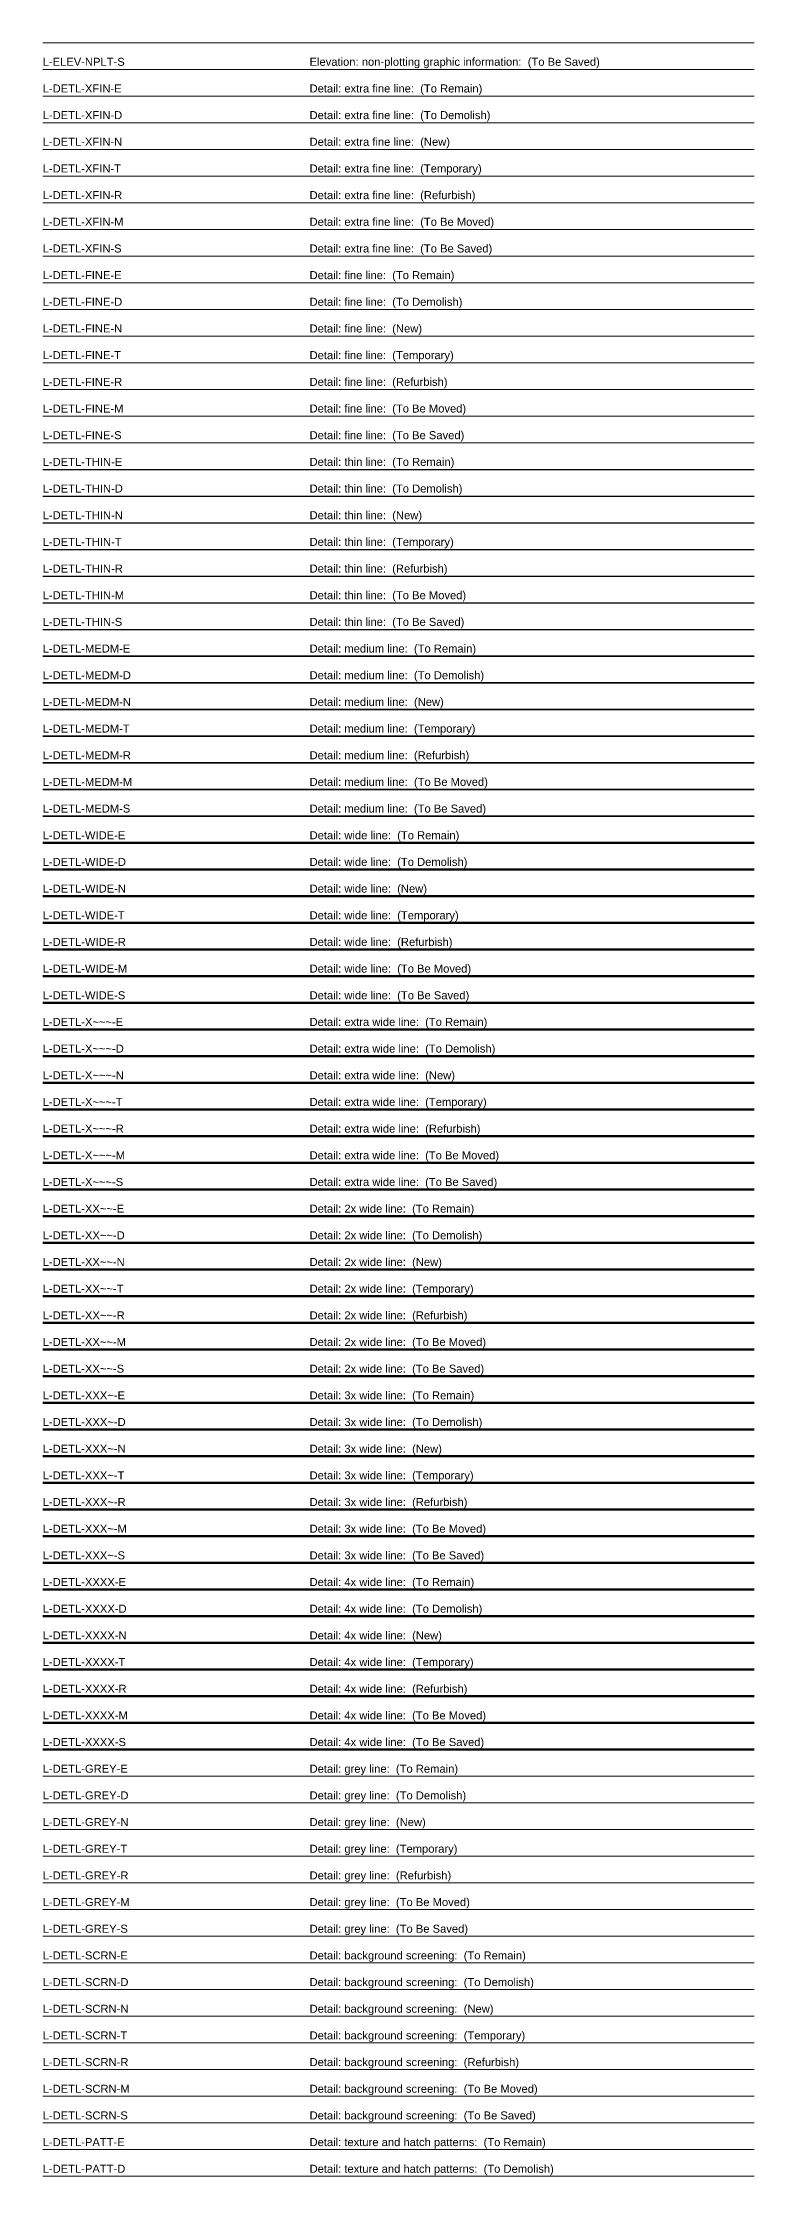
# Model space of a CAD drawing. Header units: millimetres. Extents: x 0 to 200, y -4838 to 3.
# Drawn here: x 0 to 200, y -1808 to -1208 of the extents above; entities that cross this region are included whole.
import ezdxf

# ---------------------------------------------------------------- set-up
doc = ezdxf.new("R2010")
doc.units = ezdxf.units.MM
for name, color, linetype, lineweight in [('L-DETL-FINE-D', 11, 'Continuous', 18), ('L-DETL-FINE-E', 201, 'Continuous', 18), ('L-DETL-FINE-M', 51, 'Continuous', 18), ('L-DETL-FINE-N', 171, 'Continuous', 18), ('L-DETL-FINE-R', 131, 'Continuous', 18), ('L-DETL-FINE-S', 101, 'Continuous', 18), ('L-DETL-FINE-T', 31, 'Continuous', 18), ('L-DETL-GREY-D', 8, 'Continuous', 13), ('L-DETL-GREY-E', 8, 'Continuous', 13), ('L-DETL-GREY-M', 8, 'Continuous', 13), ('L-DETL-GREY-N', 8, 'Continuous', 13), ('L-DETL-GREY-R', 8, 'Continuous', 13), ('L-DETL-GREY-S', 8, 'Continuous', 13), ('L-DETL-GREY-T', 8, 'Continuous', 13), ('L-DETL-MEDM-D', 13, 'Continuous', 35), ('L-DETL-MEDM-E', 203, 'Continuous', 35), ('L-DETL-MEDM-M', 53, 'Continuous', 35), ('L-DETL-MEDM-N', 173, 'Continuous', 35), ('L-DETL-MEDM-R', 133, 'Continuous', 35), ('L-DETL-MEDM-S', 103, 'Continuous', 35), ('L-DETL-MEDM-T', 33, 'Continuous', 35), ('L-DETL-PATT-D', 19, 'Continuous', 13), ('L-DETL-PATT-E', 209, 'Continuous', 13), ('L-DETL-SCRN-D', 9, 'Continuous', 13), ('L-DETL-SCRN-E', 9, 'Continuous', 13), ('L-DETL-SCRN-M', 9, 'Continuous', 13), ('L-DETL-SCRN-N', 9, 'Continuous', 13), ('L-DETL-SCRN-R', 9, 'Continuous', 13), ('L-DETL-SCRN-S', 9, 'Continuous', 13), ('L-DETL-SCRN-T', 9, 'Continuous', 13), ('L-DETL-THIN-D', 12, 'Continuous', 25), ('L-DETL-THIN-E', 202, 'Continuous', 25), ('L-DETL-THIN-M', 52, 'Continuous', 25), ('L-DETL-THIN-N', 172, 'Continuous', 25), ('L-DETL-THIN-R', 132, 'Continuous', 25), ('L-DETL-THIN-S', 102, 'Continuous', 25), ('L-DETL-THIN-T', 32, 'Continuous', 25), ('L-DETL-WIDE-D', 14, 'Continuous', 50), ('L-DETL-WIDE-E', 204, 'Continuous', 50), ('L-DETL-WIDE-M', 54, 'Continuous', 50), ('L-DETL-WIDE-N', 174, 'Continuous', 50), ('L-DETL-WIDE-R', 134, 'Continuous', 50), ('L-DETL-WIDE-S', 104, 'Continuous', 50), ('L-DETL-WIDE-T', 34, 'Continuous', 50), ('L-DETL-XFIN-D', 10, 'Continuous', 13), ('L-DETL-XFIN-E', 200, 'Continuous', 13), ('L-DETL-XFIN-M', 50, 'Continuous', 13), ('L-DETL-XFIN-N', 170, 'Continuous', 13), ('L-DETL-XFIN-R', 130, 'Continuous', 13), ('L-DETL-XFIN-S', 100, 'Continuous', 13), ('L-DETL-XFIN-T', 30, 'Continuous', 13), ('L-DETL-XXXX-D', 18, 'Continuous', 200), ('L-DETL-XXXX-E', 208, 'Continuous', 200), ('L-DETL-XXXX-M', 58, 'Continuous', 200), ('L-DETL-XXXX-N', 178, 'Continuous', 200), ('L-DETL-XXXX-R', 138, 'Continuous', 200), ('L-DETL-XXXX-S', 108, 'Continuous', 200), ('L-DETL-XXXX-T', 38, 'Continuous', 200), ('L-DETL-XXX~-D', 17, 'Continuous', 140), ('L-DETL-XXX~-E', 207, 'Continuous', 140), ('L-DETL-XXX~-M', 57, 'Continuous', 140), ('L-DETL-XXX~-N', 177, 'Continuous', 140), ('L-DETL-XXX~-R', 137, 'Continuous', 140), ('L-DETL-XXX~-S', 107, 'Continuous', 140), ('L-DETL-XXX~-T', 37, 'Continuous', 140), ('L-DETL-XX~~-D', 16, 'Continuous', 100), ('L-DETL-XX~~-E', 206, 'Continuous', 100), ('L-DETL-XX~~-M', 56, 'Continuous', 100), ('L-DETL-XX~~-N', 176, 'Continuous', 100), ('L-DETL-XX~~-R', 136, 'Continuous', 100), ('L-DETL-XX~~-S', 106, 'Continuous', 100), ('L-DETL-XX~~-T', 36, 'Continuous', 100), ('L-DETL-X~~~-D', 15, 'Continuous', 70), ('L-DETL-X~~~-E', 205, 'Continuous', 70), ('L-DETL-X~~~-M', 55, 'Continuous', 70), ('L-DETL-X~~~-N', 175, 'Continuous', 70), ('L-DETL-X~~~-R', 135, 'Continuous', 70), ('L-DETL-X~~~-S', 105, 'Continuous', 70), ('L-DETL-X~~~-T', 35, 'Continuous', 70)]:
    doc.layers.add(name, color=color, linetype=linetype, lineweight=lineweight)
for name, color, linetype, lineweight, plot in [('L-ELEV-NPLT-M', 140, 'Continuous', 18, False), ('L-ELEV-NPLT-S', 140, 'Continuous', 18, False), ('L-PLAN-NPLT-S', 140, 'Continuous', 18, False)]:
    doc.layers.add(name, color=color, linetype=linetype, lineweight=lineweight, plot=plot)
doc.styles.get("Standard").update_dxf_attribs({"font": 'arial.ttf'})

# ---------------------------------------------------------------- blocks, each defined once
blk = doc.blocks.new('AecLayers_SingleLetter_Augmented_UpperPhasing_L_2D')
at = {"layer": 'L-DETL-FINE-D'}
blk.add_line((0, -1282.5), (200, -1282.5), dxfattribs=at)
at = {"layer": 'L-DETL-FINE-E'}
blk.add_line((0, -1275), (200, -1275), dxfattribs=at)
at = {"layer": 'L-DETL-FINE-M'}
blk.add_line((0, -1312.5), (200, -1312.5), dxfattribs=at)
at = {"layer": 'L-DETL-FINE-N'}
blk.add_line((0, -1290), (200, -1290), dxfattribs=at)
at = {"layer": 'L-DETL-FINE-R'}
blk.add_line((0, -1305), (200, -1305), dxfattribs=at)
at = {"layer": 'L-DETL-FINE-S'}
blk.add_line((0, -1320), (200, -1320), dxfattribs=at)
at = {"layer": 'L-DETL-FINE-T'}
blk.add_line((0, -1297.5), (200, -1297.5), dxfattribs=at)
at = {"layer": 'L-DETL-GREY-D'}
blk.add_line((0, -1702.5), (200, -1702.5), dxfattribs=at)
at = {"layer": 'L-DETL-GREY-E'}
blk.add_line((0, -1695), (200, -1695), dxfattribs=at)
at = {"layer": 'L-DETL-GREY-M'}
blk.add_line((0, -1732.5), (200, -1732.5), dxfattribs=at)
at = {"layer": 'L-DETL-GREY-N'}
blk.add_line((0, -1710), (200, -1710), dxfattribs=at)
at = {"layer": 'L-DETL-GREY-R'}
blk.add_line((0, -1725), (200, -1725), dxfattribs=at)
at = {"layer": 'L-DETL-GREY-S'}
blk.add_line((0, -1740), (200, -1740), dxfattribs=at)
at = {"layer": 'L-DETL-GREY-T'}
blk.add_line((0, -1717.5), (200, -1717.5), dxfattribs=at)
at = {"layer": 'L-DETL-MEDM-D'}
blk.add_line((0, -1387.5), (200, -1387.5), dxfattribs=at)
at = {"layer": 'L-DETL-MEDM-E'}
blk.add_line((0, -1380), (200, -1380), dxfattribs=at)
at = {"layer": 'L-DETL-MEDM-M'}
blk.add_line((0, -1417.5), (200, -1417.5), dxfattribs=at)
at = {"layer": 'L-DETL-MEDM-N'}
blk.add_line((0, -1395), (200, -1395), dxfattribs=at)
at = {"layer": 'L-DETL-MEDM-R'}
blk.add_line((0, -1410), (200, -1410), dxfattribs=at)
at = {"layer": 'L-DETL-MEDM-S'}
blk.add_line((0, -1425), (200, -1425), dxfattribs=at)
at = {"layer": 'L-DETL-MEDM-T'}
blk.add_line((0, -1402.5), (200, -1402.5), dxfattribs=at)
at = {"layer": 'L-DETL-PATT-D'}
blk.add_line((0, -1807.5), (200, -1807.5), dxfattribs=at)
at = {"layer": 'L-DETL-PATT-E'}
blk.add_line((0, -1800), (200, -1800), dxfattribs=at)
at = {"layer": 'L-DETL-SCRN-D'}
blk.add_line((0, -1755), (200, -1755), dxfattribs=at)
at = {"layer": 'L-DETL-SCRN-E'}
blk.add_line((0, -1747.5), (200, -1747.5), dxfattribs=at)
at = {"layer": 'L-DETL-SCRN-M'}
blk.add_line((0, -1785), (200, -1785), dxfattribs=at)
at = {"layer": 'L-DETL-SCRN-N'}
blk.add_line((0, -1762.5), (200, -1762.5), dxfattribs=at)
at = {"layer": 'L-DETL-SCRN-R'}
blk.add_line((0, -1777.5), (200, -1777.5), dxfattribs=at)
at = {"layer": 'L-DETL-SCRN-S'}
blk.add_line((0, -1792.5), (200, -1792.5), dxfattribs=at)
at = {"layer": 'L-DETL-SCRN-T'}
blk.add_line((0, -1770), (200, -1770), dxfattribs=at)
at = {"layer": 'L-DETL-THIN-D'}
blk.add_line((0, -1335), (200, -1335), dxfattribs=at)
at = {"layer": 'L-DETL-THIN-E'}
blk.add_line((0, -1327.5), (200, -1327.5), dxfattribs=at)
at = {"layer": 'L-DETL-THIN-M'}
blk.add_line((0, -1365), (200, -1365), dxfattribs=at)
at = {"layer": 'L-DETL-THIN-N'}
blk.add_line((0, -1342.5), (200, -1342.5), dxfattribs=at)
at = {"layer": 'L-DETL-THIN-R'}
blk.add_line((0, -1357.5), (200, -1357.5), dxfattribs=at)
at = {"layer": 'L-DETL-THIN-S'}
blk.add_line((0, -1372.5), (200, -1372.5), dxfattribs=at)
at = {"layer": 'L-DETL-THIN-T'}
blk.add_line((0, -1350), (200, -1350), dxfattribs=at)
at = {"layer": 'L-DETL-WIDE-D'}
blk.add_line((0, -1440), (200, -1440), dxfattribs=at)
at = {"layer": 'L-DETL-WIDE-E'}
blk.add_line((0, -1432.5), (200, -1432.5), dxfattribs=at)
at = {"layer": 'L-DETL-WIDE-M'}
blk.add_line((0, -1470), (200, -1470), dxfattribs=at)
at = {"layer": 'L-DETL-WIDE-N'}
blk.add_line((0, -1447.5), (200, -1447.5), dxfattribs=at)
at = {"layer": 'L-DETL-WIDE-R'}
blk.add_line((0, -1462.5), (200, -1462.5), dxfattribs=at)
at = {"layer": 'L-DETL-WIDE-S'}
blk.add_line((0, -1477.5), (200, -1477.5), dxfattribs=at)
at = {"layer": 'L-DETL-WIDE-T'}
blk.add_line((0, -1455), (200, -1455), dxfattribs=at)
at = {"layer": 'L-DETL-XFIN-D'}
blk.add_line((0, -1230), (200, -1230), dxfattribs=at)
at = {"layer": 'L-DETL-XFIN-E'}
blk.add_line((0, -1222.5), (200, -1222.5), dxfattribs=at)
at = {"layer": 'L-DETL-XFIN-M'}
blk.add_line((0, -1260), (200, -1260), dxfattribs=at)
at = {"layer": 'L-DETL-XFIN-N'}
blk.add_line((0, -1237.5), (200, -1237.5), dxfattribs=at)
at = {"layer": 'L-DETL-XFIN-R'}
blk.add_line((0, -1252.5), (200, -1252.5), dxfattribs=at)
at = {"layer": 'L-DETL-XFIN-S'}
blk.add_line((0, -1267.5), (200, -1267.5), dxfattribs=at)
at = {"layer": 'L-DETL-XFIN-T'}
blk.add_line((0, -1245), (200, -1245), dxfattribs=at)
at = {"layer": 'L-DETL-XXXX-D'}
blk.add_line((0, -1650), (200, -1650), dxfattribs=at)
at = {"layer": 'L-DETL-XXXX-E'}
blk.add_line((0, -1642.5), (200, -1642.5), dxfattribs=at)
at = {"layer": 'L-DETL-XXXX-M'}
blk.add_line((0, -1680), (200, -1680), dxfattribs=at)
at = {"layer": 'L-DETL-XXXX-N'}
blk.add_line((0, -1657.5), (200, -1657.5), dxfattribs=at)
at = {"layer": 'L-DETL-XXXX-R'}
blk.add_line((0, -1672.5), (200, -1672.5), dxfattribs=at)
at = {"layer": 'L-DETL-XXXX-S'}
blk.add_line((0, -1687.5), (200, -1687.5), dxfattribs=at)
at = {"layer": 'L-DETL-XXXX-T'}
blk.add_line((0, -1665), (200, -1665), dxfattribs=at)
at = {"layer": 'L-DETL-XXX~-D'}
blk.add_line((0, -1597.5), (200, -1597.5), dxfattribs=at)
at = {"layer": 'L-DETL-XXX~-E'}
blk.add_line((0, -1590), (200, -1590), dxfattribs=at)
at = {"layer": 'L-DETL-XXX~-M'}
blk.add_line((0, -1627.5), (200, -1627.5), dxfattribs=at)
at = {"layer": 'L-DETL-XXX~-N'}
blk.add_line((0, -1605), (200, -1605), dxfattribs=at)
at = {"layer": 'L-DETL-XXX~-R'}
blk.add_line((0, -1620), (200, -1620), dxfattribs=at)
at = {"layer": 'L-DETL-XXX~-S'}
blk.add_line((0, -1635), (200, -1635), dxfattribs=at)
at = {"layer": 'L-DETL-XXX~-T'}
blk.add_line((0, -1612.5), (200, -1612.5), dxfattribs=at)
at = {"layer": 'L-DETL-XX~~-D'}
blk.add_line((0, -1545), (200, -1545), dxfattribs=at)
at = {"layer": 'L-DETL-XX~~-E'}
blk.add_line((0, -1537.5), (200, -1537.5), dxfattribs=at)
at = {"layer": 'L-DETL-XX~~-M'}
blk.add_line((0, -1575), (200, -1575), dxfattribs=at)
at = {"layer": 'L-DETL-XX~~-N'}
blk.add_line((0, -1552.5), (200, -1552.5), dxfattribs=at)
at = {"layer": 'L-DETL-XX~~-R'}
blk.add_line((0, -1567.5), (200, -1567.5), dxfattribs=at)
at = {"layer": 'L-DETL-XX~~-S'}
blk.add_line((0, -1582.5), (200, -1582.5), dxfattribs=at)
at = {"layer": 'L-DETL-XX~~-T'}
blk.add_line((0, -1560), (200, -1560), dxfattribs=at)
at = {"layer": 'L-DETL-X~~~-D'}
blk.add_line((0, -1492.5), (200, -1492.5), dxfattribs=at)
at = {"layer": 'L-DETL-X~~~-E'}
blk.add_line((0, -1485), (200, -1485), dxfattribs=at)
at = {"layer": 'L-DETL-X~~~-M'}
blk.add_line((0, -1522.5), (200, -1522.5), dxfattribs=at)
at = {"layer": 'L-DETL-X~~~-N'}
blk.add_line((0, -1500), (200, -1500), dxfattribs=at)
at = {"layer": 'L-DETL-X~~~-R'}
blk.add_line((0, -1515), (200, -1515), dxfattribs=at)
at = {"layer": 'L-DETL-X~~~-S'}
blk.add_line((0, -1530), (200, -1530), dxfattribs=at)
at = {"layer": 'L-DETL-X~~~-T'}
blk.add_line((0, -1507.5), (200, -1507.5), dxfattribs=at)
at = {"layer": 'L-ELEV-NPLT-M'}
blk.add_line((0, -1207.5), (200, -1207.5), dxfattribs=at)
at = {"layer": 'L-ELEV-NPLT-S'}
blk.add_line((0, -1215), (200, -1215), dxfattribs=at)
at = {"layer": 'L-DETL-FINE-D'}
for s, p in [('L-DETL-FINE-D', (0, -1281.5)), ('Detail: fine line:  (To Demolish)', (75, -1281.5))]:
    blk.add_text(s, height=2.25, dxfattribs=at).set_placement(p)
at = {"layer": 'L-DETL-FINE-E'}
for s, p in [('L-DETL-FINE-E', (0, -1274)), ('Detail: fine line:  (To Remain)', (75, -1274))]:
    blk.add_text(s, height=2.25, dxfattribs=at).set_placement(p)
at = {"layer": 'L-DETL-FINE-M'}
for s, p in [('L-DETL-FINE-M', (0, -1311.5)), ('Detail: fine line:  (To Be Moved)', (75, -1311.5))]:
    blk.add_text(s, height=2.25, dxfattribs=at).set_placement(p)
at = {"layer": 'L-DETL-FINE-N'}
for s, p in [('L-DETL-FINE-N', (0, -1289)), ('Detail: fine line:  (New)', (75, -1289))]:
    blk.add_text(s, height=2.25, dxfattribs=at).set_placement(p)
at = {"layer": 'L-DETL-FINE-R'}
for s, p in [('L-DETL-FINE-R', (0, -1304)), ('Detail: fine line:  (Refurbish)', (75, -1304))]:
    blk.add_text(s, height=2.25, dxfattribs=at).set_placement(p)
at = {"layer": 'L-DETL-FINE-S'}
for s, p in [('L-DETL-FINE-S', (0, -1319)), ('Detail: fine line:  (To Be Saved)', (75, -1319))]:
    blk.add_text(s, height=2.25, dxfattribs=at).set_placement(p)
at = {"layer": 'L-DETL-FINE-T'}
for s, p in [('L-DETL-FINE-T', (0, -1296.5)), ('Detail: fine line:  (Temporary)', (75, -1296.5))]:
    blk.add_text(s, height=2.25, dxfattribs=at).set_placement(p)
at = {"layer": 'L-DETL-GREY-D'}
for s, p in [('L-DETL-GREY-D', (0, -1701.5)), ('Detail: grey line:  (To Demolish)', (75, -1701.5))]:
    blk.add_text(s, height=2.25, dxfattribs=at).set_placement(p)
at = {"layer": 'L-DETL-GREY-E'}
for s, p in [('L-DETL-GREY-E', (0, -1694)), ('Detail: grey line:  (To Remain)', (75, -1694))]:
    blk.add_text(s, height=2.25, dxfattribs=at).set_placement(p)
at = {"layer": 'L-DETL-GREY-M'}
for s, p in [('L-DETL-GREY-M', (0, -1731.5)), ('Detail: grey line:  (To Be Moved)', (75, -1731.5))]:
    blk.add_text(s, height=2.25, dxfattribs=at).set_placement(p)
at = {"layer": 'L-DETL-GREY-N'}
for s, p in [('L-DETL-GREY-N', (0, -1709)), ('Detail: grey line:  (New)', (75, -1709))]:
    blk.add_text(s, height=2.25, dxfattribs=at).set_placement(p)
at = {"layer": 'L-DETL-GREY-R'}
for s, p in [('L-DETL-GREY-R', (0, -1724)), ('Detail: grey line:  (Refurbish)', (75, -1724))]:
    blk.add_text(s, height=2.25, dxfattribs=at).set_placement(p)
at = {"layer": 'L-DETL-GREY-S'}
for s, p in [('L-DETL-GREY-S', (0, -1739)), ('Detail: grey line:  (To Be Saved)', (75, -1739))]:
    blk.add_text(s, height=2.25, dxfattribs=at).set_placement(p)
at = {"layer": 'L-DETL-GREY-T'}
for s, p in [('L-DETL-GREY-T', (0, -1716.5)), ('Detail: grey line:  (Temporary)', (75, -1716.5))]:
    blk.add_text(s, height=2.25, dxfattribs=at).set_placement(p)
at = {"layer": 'L-DETL-MEDM-D'}
for s, p in [('L-DETL-MEDM-D', (0, -1386.5)), ('Detail: medium line:  (To Demolish)', (75, -1386.5))]:
    blk.add_text(s, height=2.25, dxfattribs=at).set_placement(p)
at = {"layer": 'L-DETL-MEDM-E'}
for s, p in [('L-DETL-MEDM-E', (0, -1379)), ('Detail: medium line:  (To Remain)', (75, -1379))]:
    blk.add_text(s, height=2.25, dxfattribs=at).set_placement(p)
at = {"layer": 'L-DETL-MEDM-M'}
for s, p in [('L-DETL-MEDM-M', (0, -1416.5)), ('Detail: medium line:  (To Be Moved)', (75, -1416.5))]:
    blk.add_text(s, height=2.25, dxfattribs=at).set_placement(p)
at = {"layer": 'L-DETL-MEDM-N'}
for s, p in [('L-DETL-MEDM-N', (0, -1394)), ('Detail: medium line:  (New)', (75, -1394))]:
    blk.add_text(s, height=2.25, dxfattribs=at).set_placement(p)
at = {"layer": 'L-DETL-MEDM-R'}
for s, p in [('L-DETL-MEDM-R', (0, -1409)), ('Detail: medium line:  (Refurbish)', (75, -1409))]:
    blk.add_text(s, height=2.25, dxfattribs=at).set_placement(p)
at = {"layer": 'L-DETL-MEDM-S'}
for s, p in [('L-DETL-MEDM-S', (0, -1424)), ('Detail: medium line:  (To Be Saved)', (75, -1424))]:
    blk.add_text(s, height=2.25, dxfattribs=at).set_placement(p)
at = {"layer": 'L-DETL-MEDM-T'}
for s, p in [('L-DETL-MEDM-T', (0, -1401.5)), ('Detail: medium line:  (Temporary)', (75, -1401.5))]:
    blk.add_text(s, height=2.25, dxfattribs=at).set_placement(p)
at = {"layer": 'L-DETL-PATT-D'}
for s, p in [('L-DETL-PATT-D', (0, -1806.5)), ('Detail: texture and hatch patterns:  (To Demolish)', (75, -1806.5))]:
    blk.add_text(s, height=2.25, dxfattribs=at).set_placement(p)
at = {"layer": 'L-DETL-PATT-E'}
for s, p in [('L-DETL-PATT-E', (0, -1799)), ('Detail: texture and hatch patterns:  (To Remain)', (75, -1799))]:
    blk.add_text(s, height=2.25, dxfattribs=at).set_placement(p)
at = {"layer": 'L-DETL-SCRN-D'}
for s, p in [('L-DETL-SCRN-D', (0, -1754)), ('Detail: background screening:  (To Demolish)', (75, -1754))]:
    blk.add_text(s, height=2.25, dxfattribs=at).set_placement(p)
at = {"layer": 'L-DETL-SCRN-E'}
for s, p in [('L-DETL-SCRN-E', (0, -1746.5)), ('Detail: background screening:  (To Remain)', (75, -1746.5))]:
    blk.add_text(s, height=2.25, dxfattribs=at).set_placement(p)
at = {"layer": 'L-DETL-SCRN-M'}
for s, p in [('L-DETL-SCRN-M', (0, -1784)), ('Detail: background screening:  (To Be Moved)', (75, -1784))]:
    blk.add_text(s, height=2.25, dxfattribs=at).set_placement(p)
at = {"layer": 'L-DETL-SCRN-N'}
for s, p in [('L-DETL-SCRN-N', (0, -1761.5)), ('Detail: background screening:  (New)', (75, -1761.5))]:
    blk.add_text(s, height=2.25, dxfattribs=at).set_placement(p)
at = {"layer": 'L-DETL-SCRN-R'}
for s, p in [('L-DETL-SCRN-R', (0, -1776.5)), ('Detail: background screening:  (Refurbish)', (75, -1776.5))]:
    blk.add_text(s, height=2.25, dxfattribs=at).set_placement(p)
at = {"layer": 'L-DETL-SCRN-S'}
for s, p in [('L-DETL-SCRN-S', (0, -1791.5)), ('Detail: background screening:  (To Be Saved)', (75, -1791.5))]:
    blk.add_text(s, height=2.25, dxfattribs=at).set_placement(p)
at = {"layer": 'L-DETL-SCRN-T'}
for s, p in [('L-DETL-SCRN-T', (0, -1769)), ('Detail: background screening:  (Temporary)', (75, -1769))]:
    blk.add_text(s, height=2.25, dxfattribs=at).set_placement(p)
at = {"layer": 'L-DETL-THIN-D'}
for s, p in [('L-DETL-THIN-D', (0, -1334)), ('Detail: thin line:  (To Demolish)', (75, -1334))]:
    blk.add_text(s, height=2.25, dxfattribs=at).set_placement(p)
at = {"layer": 'L-DETL-THIN-E'}
for s, p in [('L-DETL-THIN-E', (0, -1326.5)), ('Detail: thin line:  (To Remain)', (75, -1326.5))]:
    blk.add_text(s, height=2.25, dxfattribs=at).set_placement(p)
at = {"layer": 'L-DETL-THIN-M'}
for s, p in [('L-DETL-THIN-M', (0, -1364)), ('Detail: thin line:  (To Be Moved)', (75, -1364))]:
    blk.add_text(s, height=2.25, dxfattribs=at).set_placement(p)
at = {"layer": 'L-DETL-THIN-N'}
for s, p in [('L-DETL-THIN-N', (0, -1341.5)), ('Detail: thin line:  (New)', (75, -1341.5))]:
    blk.add_text(s, height=2.25, dxfattribs=at).set_placement(p)
at = {"layer": 'L-DETL-THIN-R'}
for s, p in [('L-DETL-THIN-R', (0, -1356.5)), ('Detail: thin line:  (Refurbish)', (75, -1356.5))]:
    blk.add_text(s, height=2.25, dxfattribs=at).set_placement(p)
at = {"layer": 'L-DETL-THIN-S'}
for s, p in [('L-DETL-THIN-S', (0, -1371.5)), ('Detail: thin line:  (To Be Saved)', (75, -1371.5))]:
    blk.add_text(s, height=2.25, dxfattribs=at).set_placement(p)
at = {"layer": 'L-DETL-THIN-T'}
for s, p in [('L-DETL-THIN-T', (0, -1349)), ('Detail: thin line:  (Temporary)', (75, -1349))]:
    blk.add_text(s, height=2.25, dxfattribs=at).set_placement(p)
at = {"layer": 'L-DETL-WIDE-D'}
for s, p in [('L-DETL-WIDE-D', (0, -1439)), ('Detail: wide line:  (To Demolish)', (75, -1439))]:
    blk.add_text(s, height=2.25, dxfattribs=at).set_placement(p)
at = {"layer": 'L-DETL-WIDE-E'}
for s, p in [('L-DETL-WIDE-E', (0, -1431.5)), ('Detail: wide line:  (To Remain)', (75, -1431.5))]:
    blk.add_text(s, height=2.25, dxfattribs=at).set_placement(p)
at = {"layer": 'L-DETL-WIDE-M'}
for s, p in [('L-DETL-WIDE-M', (0, -1469)), ('Detail: wide line:  (To Be Moved)', (75, -1469))]:
    blk.add_text(s, height=2.25, dxfattribs=at).set_placement(p)
at = {"layer": 'L-DETL-WIDE-N'}
for s, p in [('L-DETL-WIDE-N', (0, -1446.5)), ('Detail: wide line:  (New)', (75, -1446.5))]:
    blk.add_text(s, height=2.25, dxfattribs=at).set_placement(p)
at = {"layer": 'L-DETL-WIDE-R'}
for s, p in [('L-DETL-WIDE-R', (0, -1461.5)), ('Detail: wide line:  (Refurbish)', (75, -1461.5))]:
    blk.add_text(s, height=2.25, dxfattribs=at).set_placement(p)
at = {"layer": 'L-DETL-WIDE-S'}
for s, p in [('L-DETL-WIDE-S', (0, -1476.5)), ('Detail: wide line:  (To Be Saved)', (75, -1476.5))]:
    blk.add_text(s, height=2.25, dxfattribs=at).set_placement(p)
at = {"layer": 'L-DETL-WIDE-T'}
for s, p in [('L-DETL-WIDE-T', (0, -1454)), ('Detail: wide line:  (Temporary)', (75, -1454))]:
    blk.add_text(s, height=2.25, dxfattribs=at).set_placement(p)
at = {"layer": 'L-DETL-XFIN-D'}
for s, p in [('L-DETL-XFIN-D', (0, -1229)), ('Detail: extra fine line:  (To Demolish)', (75, -1229))]:
    blk.add_text(s, height=2.25, dxfattribs=at).set_placement(p)
at = {"layer": 'L-DETL-XFIN-E'}
for s, p in [('L-DETL-XFIN-E', (0, -1221.5)), ('Detail: extra fine line:  (To Remain)', (75, -1221.5))]:
    blk.add_text(s, height=2.25, dxfattribs=at).set_placement(p)
at = {"layer": 'L-DETL-XFIN-M'}
for s, p in [('L-DETL-XFIN-M', (0, -1259)), ('Detail: extra fine line:  (To Be Moved)', (75, -1259))]:
    blk.add_text(s, height=2.25, dxfattribs=at).set_placement(p)
at = {"layer": 'L-DETL-XFIN-N'}
for s, p in [('L-DETL-XFIN-N', (0, -1236.5)), ('Detail: extra fine line:  (New)', (75, -1236.5))]:
    blk.add_text(s, height=2.25, dxfattribs=at).set_placement(p)
at = {"layer": 'L-DETL-XFIN-R'}
for s, p in [('L-DETL-XFIN-R', (0, -1251.5)), ('Detail: extra fine line:  (Refurbish)', (75, -1251.5))]:
    blk.add_text(s, height=2.25, dxfattribs=at).set_placement(p)
at = {"layer": 'L-DETL-XFIN-S'}
for s, p in [('L-DETL-XFIN-S', (0, -1266.5)), ('Detail: extra fine line:  (To Be Saved)', (75, -1266.5))]:
    blk.add_text(s, height=2.25, dxfattribs=at).set_placement(p)
at = {"layer": 'L-DETL-XFIN-T'}
for s, p in [('L-DETL-XFIN-T', (0, -1244)), ('Detail: extra fine line:  (Temporary)', (75, -1244))]:
    blk.add_text(s, height=2.25, dxfattribs=at).set_placement(p)
at = {"layer": 'L-DETL-XXXX-D'}
for s, p in [('L-DETL-XXXX-D', (0, -1649)), ('Detail: 4x wide line:  (To Demolish)', (75, -1649))]:
    blk.add_text(s, height=2.25, dxfattribs=at).set_placement(p)
at = {"layer": 'L-DETL-XXXX-E'}
for s, p in [('L-DETL-XXXX-E', (0, -1641.5)), ('Detail: 4x wide line:  (To Remain)', (75, -1641.5))]:
    blk.add_text(s, height=2.25, dxfattribs=at).set_placement(p)
at = {"layer": 'L-DETL-XXXX-M'}
for s, p in [('L-DETL-XXXX-M', (0, -1679)), ('Detail: 4x wide line:  (To Be Moved)', (75, -1679))]:
    blk.add_text(s, height=2.25, dxfattribs=at).set_placement(p)
at = {"layer": 'L-DETL-XXXX-N'}
for s, p in [('L-DETL-XXXX-N', (0, -1656.5)), ('Detail: 4x wide line:  (New)', (75, -1656.5))]:
    blk.add_text(s, height=2.25, dxfattribs=at).set_placement(p)
at = {"layer": 'L-DETL-XXXX-R'}
for s, p in [('L-DETL-XXXX-R', (0, -1671.5)), ('Detail: 4x wide line:  (Refurbish)', (75, -1671.5))]:
    blk.add_text(s, height=2.25, dxfattribs=at).set_placement(p)
at = {"layer": 'L-DETL-XXXX-S'}
for s, p in [('L-DETL-XXXX-S', (0, -1686.5)), ('Detail: 4x wide line:  (To Be Saved)', (75, -1686.5))]:
    blk.add_text(s, height=2.25, dxfattribs=at).set_placement(p)
at = {"layer": 'L-DETL-XXXX-T'}
for s, p in [('L-DETL-XXXX-T', (0, -1664)), ('Detail: 4x wide line:  (Temporary)', (75, -1664))]:
    blk.add_text(s, height=2.25, dxfattribs=at).set_placement(p)
at = {"layer": 'L-DETL-XXX~-D'}
for s, p in [('L-DETL-XXX~-D', (0, -1596.5)), ('Detail: 3x wide line:  (To Demolish)', (75, -1596.5))]:
    blk.add_text(s, height=2.25, dxfattribs=at).set_placement(p)
at = {"layer": 'L-DETL-XXX~-E'}
for s, p in [('L-DETL-XXX~-E', (0, -1589)), ('Detail: 3x wide line:  (To Remain)', (75, -1589))]:
    blk.add_text(s, height=2.25, dxfattribs=at).set_placement(p)
at = {"layer": 'L-DETL-XXX~-M'}
for s, p in [('L-DETL-XXX~-M', (0, -1626.5)), ('Detail: 3x wide line:  (To Be Moved)', (75, -1626.5))]:
    blk.add_text(s, height=2.25, dxfattribs=at).set_placement(p)
at = {"layer": 'L-DETL-XXX~-N'}
for s, p in [('L-DETL-XXX~-N', (0, -1604)), ('Detail: 3x wide line:  (New)', (75, -1604))]:
    blk.add_text(s, height=2.25, dxfattribs=at).set_placement(p)
at = {"layer": 'L-DETL-XXX~-R'}
for s, p in [('L-DETL-XXX~-R', (0, -1619)), ('Detail: 3x wide line:  (Refurbish)', (75, -1619))]:
    blk.add_text(s, height=2.25, dxfattribs=at).set_placement(p)
at = {"layer": 'L-DETL-XXX~-S'}
for s, p in [('L-DETL-XXX~-S', (0, -1634)), ('Detail: 3x wide line:  (To Be Saved)', (75, -1634))]:
    blk.add_text(s, height=2.25, dxfattribs=at).set_placement(p)
at = {"layer": 'L-DETL-XXX~-T'}
for s, p in [('L-DETL-XXX~-T', (0, -1611.5)), ('Detail: 3x wide line:  (Temporary)', (75, -1611.5))]:
    blk.add_text(s, height=2.25, dxfattribs=at).set_placement(p)
at = {"layer": 'L-DETL-XX~~-D'}
for s, p in [('L-DETL-XX~~-D', (0, -1544)), ('Detail: 2x wide line:  (To Demolish)', (75, -1544))]:
    blk.add_text(s, height=2.25, dxfattribs=at).set_placement(p)
at = {"layer": 'L-DETL-XX~~-E'}
for s, p in [('L-DETL-XX~~-E', (0, -1536.5)), ('Detail: 2x wide line:  (To Remain)', (75, -1536.5))]:
    blk.add_text(s, height=2.25, dxfattribs=at).set_placement(p)
at = {"layer": 'L-DETL-XX~~-M'}
for s, p in [('L-DETL-XX~~-M', (0, -1574)), ('Detail: 2x wide line:  (To Be Moved)', (75, -1574))]:
    blk.add_text(s, height=2.25, dxfattribs=at).set_placement(p)
at = {"layer": 'L-DETL-XX~~-N'}
for s, p in [('L-DETL-XX~~-N', (0, -1551.5)), ('Detail: 2x wide line:  (New)', (75, -1551.5))]:
    blk.add_text(s, height=2.25, dxfattribs=at).set_placement(p)
at = {"layer": 'L-DETL-XX~~-R'}
for s, p in [('L-DETL-XX~~-R', (0, -1566.5)), ('Detail: 2x wide line:  (Refurbish)', (75, -1566.5))]:
    blk.add_text(s, height=2.25, dxfattribs=at).set_placement(p)
at = {"layer": 'L-DETL-XX~~-S'}
for s, p in [('L-DETL-XX~~-S', (0, -1581.5)), ('Detail: 2x wide line:  (To Be Saved)', (75, -1581.5))]:
    blk.add_text(s, height=2.25, dxfattribs=at).set_placement(p)
at = {"layer": 'L-DETL-XX~~-T'}
for s, p in [('L-DETL-XX~~-T', (0, -1559)), ('Detail: 2x wide line:  (Temporary)', (75, -1559))]:
    blk.add_text(s, height=2.25, dxfattribs=at).set_placement(p)
at = {"layer": 'L-DETL-X~~~-D'}
for s, p in [('L-DETL-X~~~-D', (0, -1491.5)), ('Detail: extra wide line:  (To Demolish)', (75, -1491.5))]:
    blk.add_text(s, height=2.25, dxfattribs=at).set_placement(p)
at = {"layer": 'L-DETL-X~~~-E'}
for s, p in [('L-DETL-X~~~-E', (0, -1484)), ('Detail: extra wide line:  (To Remain)', (75, -1484))]:
    blk.add_text(s, height=2.25, dxfattribs=at).set_placement(p)
at = {"layer": 'L-DETL-X~~~-M'}
for s, p in [('L-DETL-X~~~-M', (0, -1521.5)), ('Detail: extra wide line:  (To Be Moved)', (75, -1521.5))]:
    blk.add_text(s, height=2.25, dxfattribs=at).set_placement(p)
at = {"layer": 'L-DETL-X~~~-N'}
for s, p in [('L-DETL-X~~~-N', (0, -1499)), ('Detail: extra wide line:  (New)', (75, -1499))]:
    blk.add_text(s, height=2.25, dxfattribs=at).set_placement(p)
at = {"layer": 'L-DETL-X~~~-R'}
for s, p in [('L-DETL-X~~~-R', (0, -1514)), ('Detail: extra wide line:  (Refurbish)', (75, -1514))]:
    blk.add_text(s, height=2.25, dxfattribs=at).set_placement(p)
at = {"layer": 'L-DETL-X~~~-S'}
for s, p in [('L-DETL-X~~~-S', (0, -1529)), ('Detail: extra wide line:  (To Be Saved)', (75, -1529))]:
    blk.add_text(s, height=2.25, dxfattribs=at).set_placement(p)
at = {"layer": 'L-DETL-X~~~-T'}
for s, p in [('L-DETL-X~~~-T', (0, -1506.5)), ('Detail: extra wide line:  (Temporary)', (75, -1506.5))]:
    blk.add_text(s, height=2.25, dxfattribs=at).set_placement(p)
at = {"layer": 'L-ELEV-NPLT-S'}
for s, p in [('L-ELEV-NPLT-S', (0, -1214)), ('Elevation: non-plotting graphic information:  (To Be Saved)', (75, -1214))]:
    blk.add_text(s, height=2.25, dxfattribs=at).set_placement(p)

msp = doc.modelspace()

# ---------------------------------------------------------------- block references
at = {"layer": 'L-PLAN-NPLT-S'}
msp.add_blockref('AecLayers_SingleLetter_Augmented_UpperPhasing_L_2D', (0, 0), dxfattribs=at)

doc.saveas('drawing.dxf')
